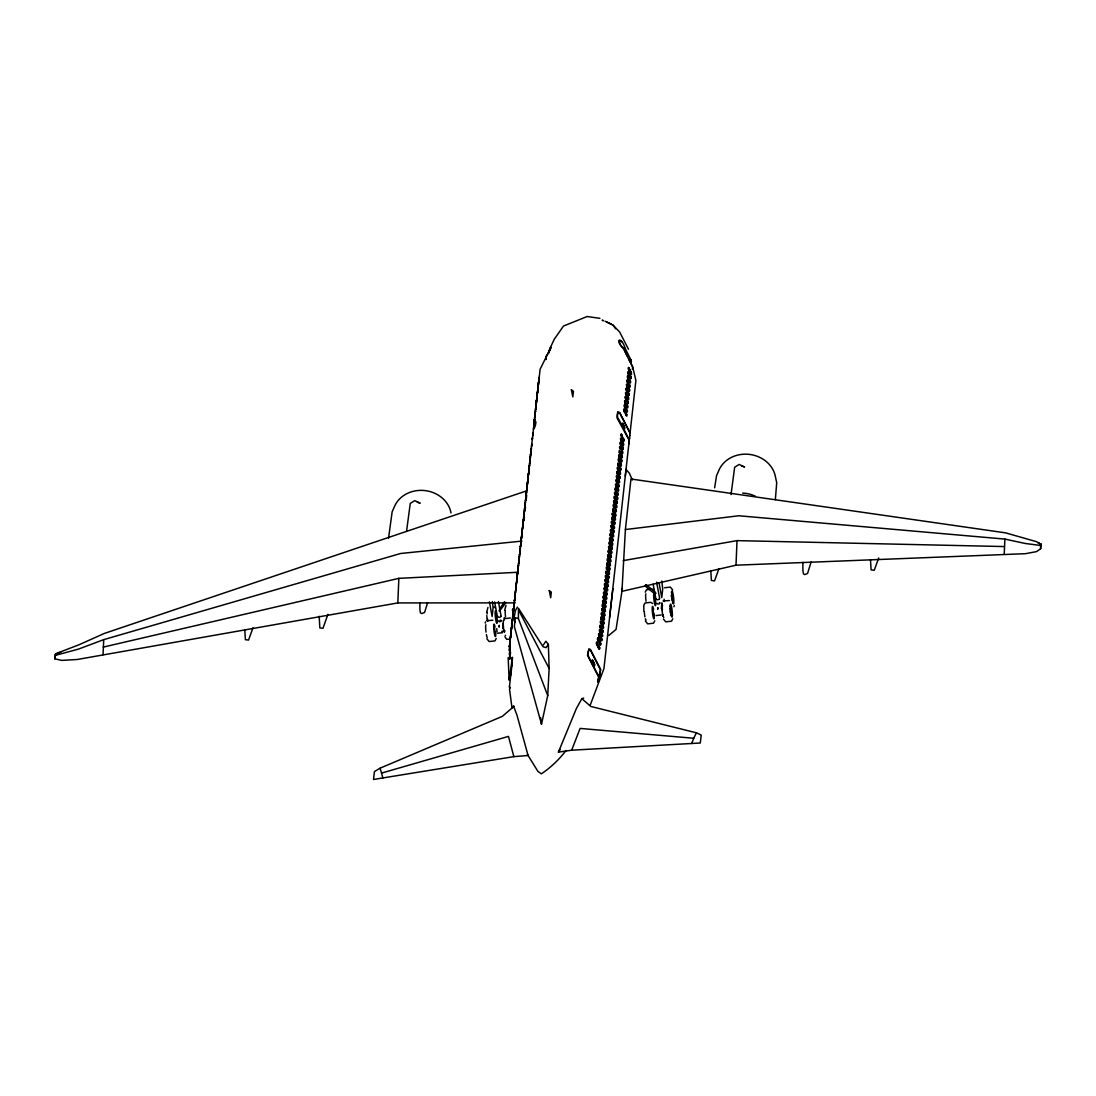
<?xml version="1.0" encoding="UTF-8"?>
<svg xmlns="http://www.w3.org/2000/svg" width="1096" height="1096" viewBox="0 0 1096 1096"><rect width="100%" height="100%" fill="white"/><g stroke="black" fill="none" stroke-linecap="round" stroke-linejoin="round"><path stroke-width="1.5" d="M525.902 491.09L104.408 633.406L78.981 644.777L55.677 653.737L54.8 658.819L61.76 660.395L77.186 659.504L397.834 602.923L515.093 602.882M622.405 588.031L621.939 591.333L625.405 529.546L630.967 479.007L1005.594 532.861L1036.432 541.657L1041.2 544.315L1040.583 548.836L1036.474 551.63L1025.514 553.686L736.005 565.194L621.939 591.333L616.048 629.433L608.76 635.516M509.517 653.394L509.558 655.148L509.667 654.161M509.695 657.463L509.722 659.23L509.846 658.23M510.024 645.284C510.215 639.42 508.804 653.23 509.503 650.079M510.092 644.256L509.969 646.325M510.27 648.325L509.667 654.435M510.38 653.435L510.435 652.408M510.489 674.588L510.544 673.547M511.079 670.834L511.133 669.807M103.051 654.655L103.723 639.639L400.602 553.494L521.956 541.082M1004.224 554.11L1004.909 539.095L738.773 515.764L625.405 529.546M518.394 618.596L515.326 617.774L514.353 626.597L541.506 724.209L547.726 695.59L518.394 618.596L518.476 608.294L543.041 646.722L546.027 647.64L548.356 644.407L545.89 641.256L543.342 644.955M486.61 612.322L487.953 607.458M504.653 610.308L505.982 605.444M661.737 605.828L661.82 603.389M397.834 602.923L398.848 578.359L518.066 572.263M736.005 565.194L737.019 540.629L1004.443 546.562M547.726 695.59L549.137 668.45L548.356 644.407M54.8 658.819L55.677 653.737M511.914 666.025L511.983 658.093L511.627 658.97M512.038 664.779L512.449 657.271L509.119 680.082M1040.583 548.836L1040.556 543.849M509.489 653.504L509.585 652.353M509.654 657.586L509.75 656.422M510.147 650.408L510.243 649.243M510.311 654.476L510.421 653.326M510.503 673.656L510.613 672.506M511.12 670.725L510.585 675.3L510.531 674.259M510.229 639.872L510.037 641.119M510.681 635.707L510.407 638.105M510.818 634.05L511.092 631.652M511.298 629.762L511.599 627.392M512.051 623.24L511.791 625.624M512.147 621.994L512.27 620.939L512.147 621.994A6.59 0.836 83.6 0 0 511.75 626.665M513.887 606.595L513.709 607.842M514.791 598.402L514.545 600.677M514.942 596.608L518.531 564.577L518.408 565.646M517.545 573.455L517.38 574.578M524.121 513.435L527.642 481.829M525.039 505.119L525.217 503.872M527.19 485.98L530.395 456.868M527.793 480.158L528.108 477.664M528.245 475.993L528.56 473.513M530.546 455.073L530.861 452.716M530.998 451.045L531.313 448.552M533.752 426.097L536.766 398.739M534.204 421.933C537.369 418.466 535.369 427.878 533.519 429.18M534.519 419.439L530.108 459.101L530.368 457.196M534.67 417.768L534.985 415.274M535.122 413.617L535.396 411.219M535.574 409.452L535.903 406.959M536.04 405.301L536.218 404.054L536.067 404.972M536.492 401.136L536.684 399.889M536.971 396.848L537.273 394.492M537.41 392.82L537.739 390.327M537.876 388.655L538.136 386.272M538.328 384.504L538.657 382.011M625.309 476.185L625.994 469.389L629.378 473.239L632.365 479.993M628.844 444.031L629.049 442.359M524.066 520.655L524.409 517.257M525.107 510.448L525.464 507.037M526.162 500.242L526.683 495.132M406.63 530.752L410.26 503.42L414.754 500.625L420.179 503.201L417.302 502.201M503.393 620.569L502.872 628.556M503.927 620.542L504.256 617.623M509.969 641.722L509.859 642.79L509.969 641.818M510.435 637.571L510.311 638.639L510.435 637.653M510.613 636.338L510.736 635.283L510.613 636.255M511.079 632.187L511.188 631.118L511.079 632.104M511.353 629.255L511.229 630.31L511.353 629.337M511.805 625.09L511.695 626.159L511.805 625.172M512.449 619.706L512.572 618.637L512.449 619.624M513.188 612.609L513.065 613.678L513.175 612.705M513.64 608.458L513.517 609.513L513.64 608.54M513.819 607.225L513.942 606.17L513.819 607.143M514.284 603.074L514.394 602.005L514.284 602.992M514.558 600.142L514.435 601.197L514.558 600.224M515.01 595.977L514.901 597.046L515.01 596.06M515.654 590.593L515.778 589.525L515.654 590.511M516.394 583.497L516.271 584.565L516.394 583.593M516.572 582.277L516.696 581.209L516.572 582.195M516.846 579.346L516.737 580.4L516.846 579.428M517.038 578.113L517.148 577.058L517.038 578.03M517.49 573.962L517.613 572.893L517.49 573.879M517.764 571.03L517.655 572.085L517.764 571.112M518.23 566.865L518.107 567.934L518.23 566.947M518.874 561.481L518.983 560.412L518.874 561.399M519.6 554.384L519.477 555.453L519.6 554.48M520.066 550.233L519.942 551.288L520.052 550.315M520.244 549L520.367 547.945L520.244 548.918M520.696 544.849L520.819 543.78L520.696 544.753M520.97 541.917L520.86 542.972L520.97 541.999M521.436 537.752L521.312 538.821L521.436 537.835M522.08 532.368L522.189 531.3L522.08 532.286M522.806 525.272L522.696 526.34L522.806 525.354M523.272 521.121L523.148 522.176L523.272 521.203M523.45 519.888L523.573 518.833L523.45 519.805M523.915 515.736L524.025 514.668L523.915 515.641M524.189 512.791L524.066 513.86L524.189 512.887M524.642 508.64L524.532 509.709L524.642 508.722M524.833 507.421L524.943 506.352L524.833 507.325M525.285 503.256L525.409 502.187L525.285 503.174M526.025 496.159L525.902 497.228L526.012 496.241M526.477 492.008L526.354 493.063L526.477 492.09M526.655 490.775L526.779 489.707L526.669 490.693M527.121 486.624L527.231 485.555L527.121 486.528M527.395 483.679L527.272 484.747L527.395 483.774M527.847 479.527L527.738 480.596L527.847 479.61M528.039 478.294L528.149 477.24L528.039 478.212M528.491 474.143L528.615 473.075L528.491 474.061M529.231 467.047L529.108 468.115L529.231 467.129M529.683 462.882L529.574 463.95L529.683 462.978M529.875 461.663L529.985 460.594L529.875 461.58M530.327 457.512L530.45 456.443L530.327 457.416M530.601 454.566L530.491 455.635L530.601 454.662M531.067 450.415L530.944 451.47L531.067 450.497M531.245 449.182L531.368 448.127L531.245 449.1M531.711 445.031L531.82 443.962L531.711 444.949M532.409 438.29L532.286 439.359L532.409 438.373M532.903 434.208L533.012 433.139L532.903 434.126M533.807 425.454L533.697 426.522L533.807 425.549M534.273 421.302L534.149 422.357L534.273 421.385M534.451 420.069L534.574 419.015L534.451 419.987M534.917 415.918L535.026 414.85L534.917 415.822M535.643 408.822L535.547 409.726L535.643 408.904M536.287 403.438L536.41 402.369L536.287 403.355M536.752 399.273L536.862 398.218L536.752 399.191M537.026 396.341L536.903 397.41L537.026 396.423M537.478 392.19L537.369 393.245L537.478 392.272M537.67 390.957L537.78 389.902L537.67 390.875M538.122 386.806L538.246 385.737L538.122 386.71M629.474 438.332L603.937 668.601L590.415 704.632M629.775 435.701L635.899 380.435L632.707 367.05L622.802 347.473C620.295 346.432 617.308 337.349 621.638 341.76M661.326 608.458L661.943 602.882M731.032 494.556L734.663 467.225L739.156 464.43L744.581 467.006L741.704 466.005M629.392 439.071L629.556 437.619M536.533 400.821L536.643 399.78M536.985 396.656L537.109 395.615M537.437 392.491L537.698 390.642M537.903 388.34L538.163 386.491M538.355 384.175L538.615 382.326M539.081 378.175L538.835 380.244M528.738 471.527L528.847 470.485M529.19 467.362L529.313 466.321M529.656 463.197L529.765 462.17M530.56 454.881L530.82 453.032M531.026 450.73L531.286 448.88M531.629 445.757L531.738 444.716M532.368 438.606L532.492 437.564M532.82 434.934L532.93 433.893M533.779 425.769L533.889 424.727M534.231 421.618L534.492 419.754M534.697 417.453L534.958 415.603M535.149 413.288L535.41 411.438M535.615 409.137L535.875 407.287M536.204 404.164L540.109 369.27L547.247 354.816M536.67 399.999L536.78 398.971M537.122 395.848L537.245 394.807M521.395 538.067L521.518 537.026M521.86 533.903L521.97 532.875M522.312 529.752L522.436 528.71M522.778 525.587L523.025 523.737M523.23 521.422L523.491 519.572M523.683 517.271L523.943 515.421M524.148 513.106L524.409 511.257L520.942 542.219M524.6 508.955L524.861 507.106L524.628 509.174M525.066 504.79L525.327 502.941M525.518 500.639L525.779 498.776M525.984 496.474L526.244 494.625M526.436 492.31L526.697 490.46M526.902 488.158L527.162 486.309M527.354 483.994L527.614 482.144M527.82 479.843L528.08 477.993M528.272 475.678L528.532 473.828M528.875 470.705L528.998 469.663M529.327 466.554L529.45 465.512M529.793 462.389L529.902 461.348M514.065 604.608L514.175 603.567M514.517 600.457L514.64 599.416M514.983 596.293L515.093 595.251M515.435 592.128L515.695 590.278M515.901 587.977L516.161 586.127M516.353 583.812L516.613 581.962M516.819 579.661L517.065 577.811M517.271 575.496L517.531 573.646M517.723 571.331L517.983 569.482M518.189 567.18L518.449 565.331M518.641 563.015L518.901 561.166M519.107 558.864L519.367 557.015M519.559 554.699L519.819 552.85M520.025 550.548L520.285 548.685M520.477 546.383L520.737 544.534M521.532 537.245L521.655 536.218M521.997 533.094L522.121 532.053M522.45 528.93L522.573 527.902M509.476 646.202L509.599 645.16M509.941 642.037L510.188 640.187M510.394 637.886L510.654 636.036M510.846 633.721L511.106 631.871M511.311 629.57L511.572 627.707M511.764 625.405L515.23 594.388L515.12 595.484M512.49 619.391L509.476 646.256M512.681 617.089L512.942 615.24M513.147 612.924L513.408 611.075M513.599 608.773L513.86 606.924M514.202 603.8L514.325 602.759M514.654 599.635L514.778 598.594M609.568 617.514L612.87 588.648M509.503 650.353L509.955 646.188M509.599 652.49L510.051 648.325M509.777 656.559L510.229 652.394M509.846 658.518L510.298 654.339M510.626 672.643L510.928 669.793M629.501 438.112L629.816 435.386M388.559 538.15L392.135 511.873L394.642 506.174A29.387 25.756 7.1 0 1 425.084 490.597A29.387 25.756 7.1 0 1 451.018 512.942M531.505 446.784L531.642 445.634M532.697 435.975L532.834 434.824M528.752 471.746L528.889 470.595M521.038 541.301L521.175 540.15M517.833 570.413L521.545 537.136M514.161 603.691L514.298 602.54M545.822 359.543L546.192 356.378M546 359.077L546.37 355.995L547.986 353.624M548.904 352.953C550.589 344.952 553.11 345.391 547.658 354.022M511.887 665.697L509.421 687.028L510.078 688.315L509.407 686.617M549.11 352.446L549.466 349.446L554.261 339.253L563.495 326.046L587.127 316.525L599.923 318.333M630.707 362.31L630.995 359.844M630.817 362.612L631.091 360.242L625.145 348.405M632.433 369.379L632.611 366.639L628.693 358.995M598.512 678.451L598.786 676.643L588.812 657.12C587.456 655.271 588.251 647.599 590.456 650.175L600.526 669.875L600.156 673.013M628.994 442.88L629.337 439.962L618.952 419.645C616.733 418.412 616.829 410.644 619.678 412.987L630.063 433.304M775.352 499.653L776.708 482.692L775.42 476.746A29.387 25.756 7.1 0 0 749.486 454.402A29.387 25.756 7.1 0 0 719.045 469.979L716.537 475.678L714.647 487.802M534.245 422.522L534.327 421.768M598.156 680.068L597.663 682.137L600.635 669.451L590.525 649.654L588.922 648.736L587.483 655.203L598.676 677.068M510.051 648.599L510.174 647.599L510.215 648.64M510.229 652.668L510.339 651.682L510.394 652.723M600.019 674.054L599.444 676.766M514.819 622.35L513.819 619.117L515.421 610.554L517.408 607.129M597.978 680.63L598.58 678.314M485.24 623.09L485.555 621.884M496.228 638.475L494.981 640.9L489.159 641.544L486.843 638.749M645.243 592.183L646.489 589.758L652.312 589.114L654.024 590.306M654.764 620.788L653.517 623.199L647.695 623.857L645.38 621.062M673.944 606.773L674.259 605.554M672.807 618.774L671.547 621.199L665.738 621.843L663.423 619.048M252.998 627.789L248.545 640.078L245.394 639.667L244.792 629.789M327.91 614.377L322.964 628.309L319.813 627.898L319.196 616.308M427.591 602.677L424.59 612.472L421.713 613.555L420.48 612.938L419.932 609.869L419.878 603.047M718.99 568.591L714.537 580.88L711.386 580.469L710.783 570.591M811.081 562.043L807.574 573.482L804.697 574.564L803.478 573.934L802.916 570.879L802.861 562.344M878.704 557.974L874.252 570.263L871.101 569.851L870.498 559.974M646.051 584.743L644.982 585.922L655.052 594.101L656.025 593.196M581.839 698.686L590.84 706.468L696.672 732.882L701.235 735.128L700.289 743.006L571.674 750.198L558.412 752.116L576.4 708.468L581.839 698.686L583.689 698.084M571.674 750.198L580.099 728.415L693.741 738.266L696.316 732.991M691.713 743.485L693.741 738.266M513.819 619.117L515.326 617.774M548.027 353.35L550.617 348.035L549.932 348.884M655.326 593.333L655.052 594.101M499.543 609.225L504.571 601.69M499.379 611.28L506.01 602.444M558.412 752.116L560.22 749.472M533.56 428.742L535.012 421.672L534.286 422.207M566.002 750.513C559.207 759.487 550.713 767.584 541.356 773.845L537.903 771.379L527.423 754.445M514.065 706.249L502.406 716.332L379.983 768.214L374.448 771.584L373.503 779.475L513.86 756.637L528.067 755.5L516.956 715.099L513.462 705.92M627.789 376.175L627.638 377.531M626.419 388.642L626.268 390.012M629.707 386.628L627.227 379.915A3 0.754 70.2 0 0 627.035 381.586L629.351 386.409M625.049 401.122L624.898 402.479M628.337 399.108L625.843 392.395A3 0.754 70.2 0 0 625.665 394.067L627.981 398.875M624.131 409.438L623.98 410.795M626.953 411.589L624.583 405.287L626.611 411.356M622.569 423.577L624.323 428.659L624.473 427.303M621.377 434.4L621.226 435.756M619.994 446.88L622.487 453.58A3 0.754 70.2 0 0 622.665 451.908L622.254 450.826M623.295 444.853L623.172 442.51M618.624 459.347L621.117 466.06A3 0.754 70.2 0 0 621.295 464.389L618.98 459.58M621.912 457.333L622.062 455.977M617.706 467.663L617.555 469.033M620.542 469.814L620.692 468.458M616.336 480.144L618.706 486.446L616.678 480.377M619.158 482.281L619.309 480.925M614.952 492.625L617.445 499.338A3 0.754 70.2 0 0 617.623 497.653L617.212 496.57M617.788 494.762L615.308 488.049A3 0.754 70.2 0 0 615.116 489.734L617.432 494.543M613.582 505.105L616.062 511.818A3 0.754 70.2 0 0 616.253 510.133L613.938 505.325M616.87 503.078L617.021 501.721M612.198 517.572L612.061 518.942M615.5 515.558L613.116 509.256L612.965 510.613M614.116 528.039L611.746 521.737L611.595 523.093M609.91 538.369L609.76 539.725M612.746 540.52L610.253 533.807A3 0.754 70.2 0 0 610.075 535.478L612.39 540.287M608.54 550.85L608.39 552.206M611.376 552.987L611.513 551.63M607.157 563.33L607.006 564.687M610.458 561.303L610.335 558.96M605.787 575.811L605.636 577.167M609.075 573.783L608.965 571.441L606.595 567.07A3 0.754 70.2 0 0 606.403 568.755L606.828 569.838M604.417 588.278L606.787 594.58L604.293 587.867A3 0.754 70.2 0 0 604.115 589.538L606.896 594.991A3 0.754 70.2 0 0 607.088 593.32L604.759 588.511M607.705 586.264L607.581 583.908L605.211 579.551A3 0.754 70.2 0 0 605.033 581.223L605.444 582.319M603.499 596.594L603.348 597.964M606.321 598.745L606.472 597.389M602.115 609.075L604.608 615.788A3 0.754 70.2 0 0 604.787 614.116L604.375 613.02M604.951 611.212L605.102 609.856M600.745 621.555L603.225 628.268A3 0.754 70.2 0 0 603.417 626.583L601.101 621.775M602.663 632.008L602.814 630.652M55.238 654.326L61.157 651.969M103.723 639.639L78.515 649.092L55.499 655.34M382.846 777.955L381.559 773.091L508.462 736.402L513.86 756.637M103.271 647.106L398.848 578.359M623.227 560.631L737.019 540.629M664.532 587.757L670.341 587.1L672.656 589.895M486.487 620.665L492.871 620.254M504.53 618.651L510.352 618.007M663.066 600.964L669.451 600.553M501.749 631.337L505.119 630.967M497.543 633.241L502.598 632.68M656.093 615.555L661.135 614.993M510.106 639.201L506.64 639.297L504.886 636.735M654.655 597.676L655.038 601.183M496.104 615.363L496.241 618.884L496.433 617.103M494.652 628.57L495.036 632.091M605.047 321.224L613.13 325.293M1040.392 545.438L1025.171 543.465L1004.909 539.095M499.105 610.308L500.146 611.239M603.444 320.662L602.156 320.169L603.074 320.635M607.157 322.169L611.513 324.197M1037.707 542.589L1041.2 544.315M622.884 347.829C614.294 339.993 621.24 334.883 625.35 349.035M645.996 584.606L654.805 591.758M652.558 603.512L650.846 602.334L645.037 602.978L643.777 605.403L643.859 611.157M494.323 607.047L495.474 607.992M599.841 644.106L600.307 645.023A3 0.945 72.2 0 0 600.745 643.325L597.978 637.804A3 0.945 72.2 0 0 597.539 639.502L597.923 640.612M597.375 642.941L596.978 642.434A2.466 0.767 72.2 0 0 596.621 643.818L599.224 649.243A3 0.945 72.2 0 0 599.663 647.544L599.279 646.435M628.611 372.517C626.076 374.27 635.516 384.285 628.145 371.599A3 0.754 70.2 0 0 627.953 373.27L630.734 378.723A3 0.754 70.2 0 0 630.926 377.051L630.501 375.955M628.159 376.668L627.679 375.764A3 0.754 70.2 0 0 627.501 377.435L630.282 382.888A3 0.754 70.2 0 0 630.46 381.203L628.145 376.394M627.693 380.833L627.186 381.682M627.241 384.984C625.076 383.696 629.885 393.875 629.405 389.436M626.789 389.149L626.309 388.231A3 0.754 70.2 0 0 626.117 389.916L628.899 395.355A3 0.754 70.2 0 0 629.09 393.683L626.775 388.875M626.323 393.3L626.131 395.012M627.967 398.601L628.446 399.519A3 0.754 70.2 0 0 628.625 397.848L628.214 396.752M627.515 402.766L628.022 401.903M627.049 406.917L627.57 406.068L624.926 400.711A3 0.754 70.2 0 0 624.747 402.383L625.158 403.479M626.597 411.082L627.076 412A3 0.754 70.2 0 0 627.255 410.315L624.473 404.876A3 0.754 70.2 0 0 624.282 406.548L624.706 407.63M626.131 415.247L626.652 414.384M621.733 434.893L621.268 433.989A3 0.754 70.2 0 0 621.076 435.66L623.857 441.113A3 0.754 70.2 0 0 624.049 439.428L623.624 438.345M621.281 439.058L620.761 439.907L623.405 445.264A3 0.754 70.2 0 0 623.583 443.592M620.816 443.209L620.309 444.072M620.363 447.374L619.884 446.456A3 0.754 70.2 0 0 619.706 448.141L620.117 449.223M622.007 452.675L622.528 451.812L620.35 447.1M619.911 451.538L619.391 452.388L621.555 457.101M621.555 456.827L622.021 457.744A3 0.754 70.2 0 0 622.213 456.073L621.802 454.977M621.09 460.991C623.254 462.279 618.445 452.1 618.939 456.553M620.637 465.156L621.144 464.293L618.514 458.936A3 0.754 70.2 0 0 618.322 460.608L618.747 461.704M620.172 469.307L620.651 470.225A3 0.754 70.2 0 0 620.843 468.54L618.048 463.101A3 0.754 70.2 0 0 617.87 464.773L618.281 465.855M619.72 473.472L620.226 472.609L617.596 467.252A3 0.754 70.2 0 0 617.404 468.937L617.829 470.02M616.692 480.651L616.212 479.733A3 0.754 70.2 0 0 616.034 481.404L618.815 486.857A3 0.754 70.2 0 0 619.007 485.185L618.582 484.09M616.24 484.802L615.719 485.665M615.774 488.967L615.267 489.816M615.322 493.118L614.842 492.214A3 0.754 70.2 0 0 614.664 493.885L617.336 498.927L617.486 497.57M614.856 497.283L614.349 498.146M614.404 501.447L613.883 502.297L616.527 507.654A3 0.754 70.2 0 0 616.706 505.982L616.295 504.886M616.048 506.736L616.569 505.886L613.924 500.53A3 0.754 70.2 0 0 613.746 502.201L614.157 503.297M613.938 505.599L613.472 504.694A3 0.754 70.2 0 0 613.28 506.366L613.705 507.448M615.596 510.9L616.103 510.037M615.13 515.065L615.61 515.969A3 0.754 70.2 0 0 615.788 514.298L613.007 508.845A3 0.754 70.2 0 0 612.828 510.517L613.239 511.613M614.678 519.216C617.226 517.463 607.773 507.434 615.144 520.134A3 0.754 70.2 0 0 615.336 518.449L612.554 513.01A3 0.754 70.2 0 0 612.363 514.682L612.787 515.764M614.212 523.381L614.733 522.518M613.76 527.532L614.24 528.45A3 0.754 70.2 0 0 614.418 526.779L611.637 521.326A3 0.754 70.2 0 0 611.445 522.998L613.774 527.806M613.294 531.697L613.815 530.834M610.28 538.876L609.801 537.958A3 0.754 70.2 0 0 609.609 539.643L612.404 545.082A3 0.754 70.2 0 0 612.582 543.41L612.171 542.315M609.814 543.027L609.308 543.89M609.362 547.192L608.842 548.055L611.486 553.398A3 0.754 70.2 0 0 611.664 551.726L611.253 550.644M608.897 551.356L608.431 550.439A3 0.754 70.2 0 0 608.239 552.11L611.02 557.563A3 0.754 70.2 0 0 611.212 555.891L610.787 554.795M608.444 555.508L607.924 556.371L610.102 561.084M610.088 560.81L610.568 561.727A3 0.754 70.2 0 0 610.746 560.042L607.965 554.603A3 0.754 70.2 0 0 607.787 556.275L608.198 557.357M607.979 559.672L607.472 560.522L610.102 565.879A3 0.754 70.2 0 0 610.294 564.207L609.869 563.111M609.636 564.974L610.143 564.111M609.171 569.125L609.691 568.262L607.047 562.919A3 0.754 70.2 0 0 606.869 564.591L607.28 565.673M608.718 573.29L609.184 574.194A3 0.754 70.2 0 0 609.376 572.523L606.705 567.481L608.718 573.564M608.253 577.441L608.773 576.592M607.801 581.606L608.307 580.743L605.677 575.386A3 0.754 70.2 0 0 605.485 577.071L605.91 578.154M607.335 585.757L607.814 586.675A3 0.754 70.2 0 0 607.992 585.004M604.321 592.936L603.8 593.799M603.855 597.101L603.375 596.183A3 0.754 70.2 0 0 603.197 597.868L605.978 603.307A3 0.754 70.2 0 0 606.17 601.635L605.745 600.553M603.403 601.252C601.238 599.964 606.047 610.143 605.554 605.704M602.937 605.417L602.43 606.28M602.485 609.582L602.005 608.664A3 0.754 70.2 0 0 601.827 610.335L604.499 615.377L602.471 609.308M602.019 613.733L601.512 614.596M603.663 619.035L604.184 618.171M603.211 623.199C605.376 624.487 600.567 614.308 601.046 618.747M602.759 627.35L603.266 626.501L600.635 621.144A3 0.754 70.2 0 0 600.444 622.816L600.868 623.912M602.293 631.515L602.773 632.419A3 0.754 70.2 0 0 602.951 630.748L600.17 625.295A3 0.754 70.2 0 0 599.992 626.981L600.403 628.063M601.841 635.666C603.992 636.954 599.183 626.775 599.676 631.228M615.678 328.827L613.048 325.128L619.624 331.965L628.488 349.268M518.668 610.198L549.137 668.45M625.446 351.09L627.2 354.652M626.734 353.707L625.049 350.432L625.474 352.035M625.843 352.857L627.529 356.145L627.337 355.2M627.131 355.474L625.09 351.076M630.912 371.941L628.707 367.845L628.556 369.215M628.885 370.064L631.091 374.147L631.241 372.791M627.967 378.38L630.173 382.463L630.323 381.107M627.515 382.531L629.816 387.039A3 0.754 70.2 0 0 630.008 385.367L629.584 384.271M629.077 388.573L626.761 384.08A3 0.754 70.2 0 0 626.583 385.751L629.364 391.204A3 0.754 70.2 0 0 629.542 389.518L629.131 388.436M626.597 390.861L628.789 394.944L628.94 393.587M627.693 401.054L625.501 396.971L627.994 403.671A3 0.754 70.2 0 0 628.172 401.999L625.391 396.547A3 0.754 70.2 0 0 625.2 398.232L625.624 399.314M625.391 401.355L627.72 406.164A3 0.754 70.2 0 1 627.529 407.835L625.213 403.328M624.473 409.671L626.802 414.48A3 0.754 70.2 0 1 626.611 416.151L624.295 411.658M626.323 413.535L624.008 409.027A3 0.754 70.2 0 0 623.83 410.712L624.24 411.795M630.104 432.893L619.692 412.48L617.706 411.699L617.021 417.919L629.282 440.373M622.925 423.81L624.61 427.399A3 0.754 70.2 0 1 624.432 429.07L622.268 424.837A3 0.754 70.2 0 1 622.46 423.166L624.145 426.454M621.733 434.619L623.747 440.702L621.555 436.605M623.117 442.647L620.802 438.14A3 0.754 70.2 0 0 620.624 439.825L622.939 444.634M622.651 446.798L620.35 442.305A3 0.754 70.2 0 0 620.158 443.976L622.939 449.429A3 0.754 70.2 0 0 623.131 447.757L622.706 446.661M620.637 444.921L622.829 449.018L622.98 447.661M621.733 455.128L619.432 450.62A3 0.754 70.2 0 0 619.24 452.292L619.665 453.388M619.254 457.402L621.569 461.909A3 0.754 70.2 0 0 621.747 460.224L618.966 454.785A3 0.754 70.2 0 0 618.788 456.457L619.199 457.539M620.363 467.595L618.171 463.512L618.021 464.868M618.336 465.718L620.185 469.581M618.062 467.896L620.377 472.705A3 0.754 70.2 0 1 620.199 474.376L617.884 469.883M619.446 475.924C615.39 466.91 617.13 476.007 619.733 478.541A3 0.754 70.2 0 0 619.925 476.87L617.13 471.417A3 0.754 70.2 0 0 616.952 473.088L619.624 478.13L619.774 476.774M616.966 478.199L619.281 482.692A3 0.754 70.2 0 0 619.459 481.021L616.678 475.568A3 0.754 70.2 0 0 616.486 477.253L618.815 482.062M618.993 480.075L616.788 475.993L616.637 477.349M618.076 488.391L615.76 483.898A3 0.754 70.2 0 0 615.582 485.569L618.363 491.022A3 0.754 70.2 0 0 618.541 489.337L618.13 488.254M616.048 486.514L618.254 490.611L618.391 489.241M615.596 490.679L617.897 495.173A3 0.754 70.2 0 0 618.089 493.501L617.665 492.405M615.308 492.844L617.158 496.707M616.692 500.872L614.39 496.365A3 0.754 70.2 0 0 614.198 498.05L616.514 502.859M614.678 498.995L616.98 503.489A3 0.754 70.2 0 0 617.171 501.817L616.747 500.735M613.294 511.462L615.144 515.339M612.554 517.805L614.87 522.614A3 0.754 70.2 0 1 614.692 524.285L612.376 519.792M614.404 521.669L612.089 517.161A3 0.754 70.2 0 0 611.911 518.846L612.322 519.929M613.486 529.985L611.294 525.902L613.774 532.601A3 0.754 70.2 0 0 613.966 530.93L611.171 525.477A3 0.754 70.2 0 0 610.993 527.162L611.404 528.245M613.034 534.149L610.828 530.053L610.678 531.409M611.006 532.259L613.198 536.355L613.349 534.999M610.267 538.602L612.116 542.465M610.088 540.588L612.28 544.671L612.431 543.315M609.636 544.739L611.828 548.836L611.705 546.479M611.198 550.781L608.883 546.274A3 0.754 70.2 0 0 608.705 547.959L611.02 552.768M608.897 551.083L610.732 554.946M608.718 553.055L610.91 557.152L611.061 555.795M609.814 563.262L607.513 558.755A3 0.754 70.2 0 0 607.321 560.426L607.746 561.522M607.513 563.55L609.828 568.358A3 0.754 70.2 0 1 609.65 570.043L607.335 565.536M608.444 575.729L606.239 571.646L606.088 573.003M606.417 573.852L608.732 578.359A3 0.754 70.2 0 0 608.91 576.688L606.129 571.235A3 0.754 70.2 0 0 605.951 572.907L606.362 574.003M606.143 576.03L608.458 580.839A3 0.754 70.2 0 1 608.266 582.51L605.965 578.017M607.527 584.058L605.321 579.962L607.348 586.031M607.074 588.21L604.869 584.127L604.718 585.483M605.047 586.333L607.239 590.415L607.39 589.059M604.129 594.649L606.444 599.156A3 0.754 70.2 0 0 606.622 597.471L603.841 592.032A3 0.754 70.2 0 0 603.649 593.703L605.978 598.512M603.841 596.827L605.869 602.896L603.663 598.813M605.239 604.855L602.923 600.348A3 0.754 70.2 0 0 602.731 602.019L605.526 607.472A3 0.754 70.2 0 0 605.704 605.8L605.293 604.704M604.773 609.006L602.471 604.499A3 0.754 70.2 0 0 602.279 606.184L604.595 610.993M602.759 607.129L605.061 611.623A3 0.754 70.2 0 0 605.252 609.951L604.828 608.869M603.855 617.322L601.553 612.828A3 0.754 70.2 0 0 601.361 614.5L601.773 615.582M601.841 615.445L604.143 619.952A3 0.754 70.2 0 0 604.334 618.267L603.91 617.185M601.375 619.61L603.691 624.104A3 0.754 70.2 0 0 603.869 622.432L601.088 616.98A3 0.754 70.2 0 0 600.909 618.665L601.32 619.747M602.485 629.803L600.279 625.706L600.129 627.076M600.457 627.926L602.307 631.789M600.005 632.077L602.307 636.584A3 0.754 70.2 0 0 602.499 634.913L599.718 629.46A3 0.754 70.2 0 0 599.526 631.132L599.95 632.228M600.896 640.16L598.635 635.283A3 0.945 72.2 0 1 599.074 633.584L601.841 639.105A3 0.945 72.2 0 1 601.403 640.804L598.8 635.379A2.466 0.767 72.2 0 1 599.156 634.009L601.663 639.009A2.466 0.767 72.2 0 1 601.307 640.393M600.279 642.366L598.074 638.228A2.466 0.767 72.2 0 0 597.717 639.598M598.005 640.461L599.813 644.38M598.731 648.599L596.457 643.722A3 0.945 72.2 0 1 596.895 642.023L599.485 647.448A2.466 0.767 72.2 0 1 599.142 648.818M592.47 662.655L594.059 665.56A2.466 0.767 72.2 0 0 594.416 664.19L592.525 660.409A2.466 0.767 72.2 0 0 592.169 661.792M670.19 608.458L670.656 613.075L670.231 611.938M627.104 354.542L627.487 355.488M380.107 768.282L381.559 773.091M659.052 582.894L661.779 597.567L662.71 589.004L661.847 581.031M656.627 582.182L659.71 598.759M653.161 584.264L655.929 599.183M498.406 601.526L501.16 616.445M494.611 601.951L497.379 616.87M489.405 601.827L492.131 616.486L493.077 607.938L492.378 601.553M662.806 616.295L661.888 609.143M540.616 717.743L541.506 724.209M509.503 689L512.01 707.948M503.722 630.501L503.187 623.514M486.775 615.623L487.145 619.309M496.735 628.57L497.05 631.721M508.16 657.449L509.106 679.671M600.581 643.229A2.466 0.767 72.2 0 1 600.224 644.612M655.668 601.005A6.288 0.795 83.6 0 1 654.915 604.869A6.288 0.795 83.6 0 1 653.654 595.046A6.288 0.795 83.6 0 1 655.066 596.279M663.792 617.569A6.288 0.795 83.6 0 1 662.984 614.678M662.381 609.951A6.288 0.795 83.6 0 1 662.546 605.335M670.3 606.143A5.795 0.74 83.6 0 1 671.286 615.705M664.436 601.471A6.288 0.795 83.6 0 1 664.08 599.17M646.01 601.225A6.59 0.836 83.6 0 1 645.914 593.827M654.202 614.226A6.288 0.795 83.6 0 1 653.449 618.076A6.288 0.795 83.6 0 1 652.202 608.253A6.288 0.795 83.6 0 1 653.6 609.486M671.396 591.95A5.795 0.74 83.6 0 1 672.601 597.868A5.795 0.74 83.6 0 1 672.547 603.225M646.119 620.021A6.59 0.836 83.6 0 1 645.352 618.76M644.928 616.843A6.59 0.836 83.6 0 1 644.297 611.883M659.244 598.813A1.452 0.712 -10.5 0 1 657.737 599.704A1.452 0.712 -10.5 0 1 656.381 599.128M659.395 602.54A1.452 0.712 -10.5 0 1 659.258 603.8A1.452 0.712 -10.5 0 1 657.175 603.417M742.691 493.118A28.386 24.482 6.3 0 1 755.363 496.214M495.666 631.913A6.288 0.795 83.6 0 1 494.913 635.762A6.288 0.795 83.6 0 1 493.666 625.953A6.288 0.795 83.6 0 1 495.063 627.172M497.118 618.706A6.288 0.795 83.6 0 1 496.365 622.555A6.288 0.795 83.6 0 1 495.118 612.733A6.288 0.795 83.6 0 1 496.515 613.966M487.843 621.322A6.59 0.836 83.6 0 1 487.473 618.911M487.104 614.061A6.59 0.836 83.6 0 1 487.158 612.363M487.24 637.571A6.59 0.836 83.6 0 1 486.391 634.543M486.008 632.118A6.59 0.836 83.6 0 1 485.925 624.734M513.161 609.458A6.59 0.836 83.6 0 1 514.147 609.883M504.434 632.378A6.288 0.795 83.6 0 1 504.078 630.063M505.571 635.406A6.288 0.795 83.6 0 1 505.242 635.255M505.544 616.856A6.288 0.795 83.6 0 1 505.242 610.609M512.353 610.239A5.795 0.74 83.6 0 1 513.216 610.623M500.557 616.158A1.452 0.712 -10.5 0 1 499.201 617.39M497.995 617.158A1.452 0.712 -10.5 0 1 498.077 616.432M500.146 620.213A1.452 0.712 -10.5 0 1 501.461 620.911A1.452 0.712 -10.5 0 1 499.502 621.679A1.452 0.712 -10.5 0 1 498.872 620.72M671.437 595.484L672.122 599.855L671.437 595.484M509.407 646.791L509.517 645.969L509.407 646.791M510.27 639.434L510.161 640.502L510.27 639.434M510.791 634.31L510.887 633.502L510.791 634.31M511.654 626.967L511.531 628.022L511.654 626.967M512.106 622.802L511.996 623.871L512.106 622.802M512.627 617.678L512.723 616.856L512.627 617.678M513.024 614.486L512.914 615.555L513.024 614.486M513.49 610.321L513.366 611.39L513.49 610.321M513.997 605.197L514.093 604.375L513.997 605.197M514.86 597.854L514.736 598.909L514.86 597.854M515.367 592.731L515.476 591.909L515.367 592.731M515.312 593.69L515.202 594.758L515.312 593.69M515.832 588.566L515.928 587.744L515.832 588.566M516.23 585.374L516.12 586.442L516.23 585.374M517.202 576.085L517.312 575.263L517.202 576.085M518.066 568.742L517.956 569.797L518.066 568.742M518.586 563.604L518.682 562.796L518.586 563.604M519.038 559.453L519.148 558.631L519.038 559.453M519.449 556.261L519.326 557.316L519.449 556.261M519.901 552.096L519.778 553.165L519.901 552.096M520.408 546.973L520.518 546.15L520.408 546.973M521.271 539.616L521.162 540.684L521.271 539.616M521.737 535.465L521.614 536.533L521.737 535.465M521.792 534.492L521.888 533.684L521.792 534.492M522.244 530.341L522.354 529.519L522.244 530.341M522.655 527.149L522.532 528.204L522.655 527.149M523.107 522.984L522.998 524.052L523.107 522.984M523.628 517.86L523.724 517.038L523.628 517.86M524.491 510.503L524.368 511.572L524.491 510.503M524.998 505.379L525.107 504.571L524.998 505.379M525.464 501.228L525.559 500.406L525.464 501.228M525.861 498.036L525.751 499.091L525.861 498.036M526.327 493.871L526.203 494.94L526.327 493.871M526.834 488.748L526.929 487.925L526.834 488.748M527.697 481.391L527.573 482.459L527.697 481.391M528.204 476.267L528.313 475.459L528.204 476.267M528.669 472.116L528.765 471.294L528.669 472.116M529.067 468.924L528.957 469.979L529.067 468.924M529.532 464.759L529.409 465.827L529.532 464.759M530.039 459.635L530.149 458.813L530.039 459.635M530.902 452.278L530.793 453.347L530.902 452.278M534.629 418.042L534.725 417.22L534.629 418.042M535.081 413.891L535.191 413.069L535.081 413.891M535.492 410.685L535.369 411.754L535.492 410.685M535.944 406.534L535.834 407.602L535.944 406.534M535.999 405.561L536.108 404.753L535.999 405.561M536.465 401.41L536.561 400.588L536.465 401.41M537.328 394.053L537.204 395.122L537.328 394.053M537.835 388.929L537.944 388.107L537.835 388.929M538.3 384.778L538.396 383.956L538.3 384.778M538.698 381.572L538.588 382.641L538.698 381.572M539.164 377.421L539.04 378.49L539.164 377.421M499.283 625.446L499.118 626.885L499.283 625.446M549.247 590.607L550.699 597.717L551.315 592.1L549.247 590.607M571.386 389.792L572.824 396.903L573.455 391.286L571.386 389.792M610.184 534.355L612.856 540.931A3 0.754 70.2 0 0 613.048 539.246L610.184 534.355M657.819 607.759L657.669 609.198L657.819 607.759M511.051 669.081L510.928 670.067L511.051 669.081M653.189 610.883L653.586 614.39L653.189 610.883M592.936 660.641L592.443 659.998A3 0.945 72.2 0 0 592.004 661.696L594.142 665.984A3 0.945 72.2 0 0 594.58 664.286L592.936 660.641M629.063 368.078L628.597 367.434A3 0.754 70.2 0 0 628.419 369.119L631.2 374.558A3 0.754 70.2 0 0 631.378 372.887L629.063 368.078M611.184 530.286L610.719 529.642A3 0.754 70.2 0 0 610.527 531.313L613.322 536.766A3 0.754 70.2 0 0 613.5 535.095L611.184 530.286M609.801 542.753L609.349 542.123A3 0.754 70.2 0 0 609.157 543.794L611.938 549.247A3 0.754 70.2 0 0 612.13 547.562L609.801 542.753M605.225 584.346L604.759 583.716A3 0.754 70.2 0 0 604.567 585.387L607.362 590.84A3 0.754 70.2 0 0 607.54 589.155L605.225 584.346M671.643 592.813A6.59 0.836 83.6 0 0 673.232 603.759A6.59 0.836 83.6 0 0 673.369 595.69A6.59 0.836 83.6 0 0 671.643 592.813M670.19 606.033A6.59 0.836 83.6 0 0 671.78 616.98A6.59 0.836 83.6 0 0 671.917 608.897A6.59 0.836 83.6 0 0 670.19 606.033"/></g></svg>
